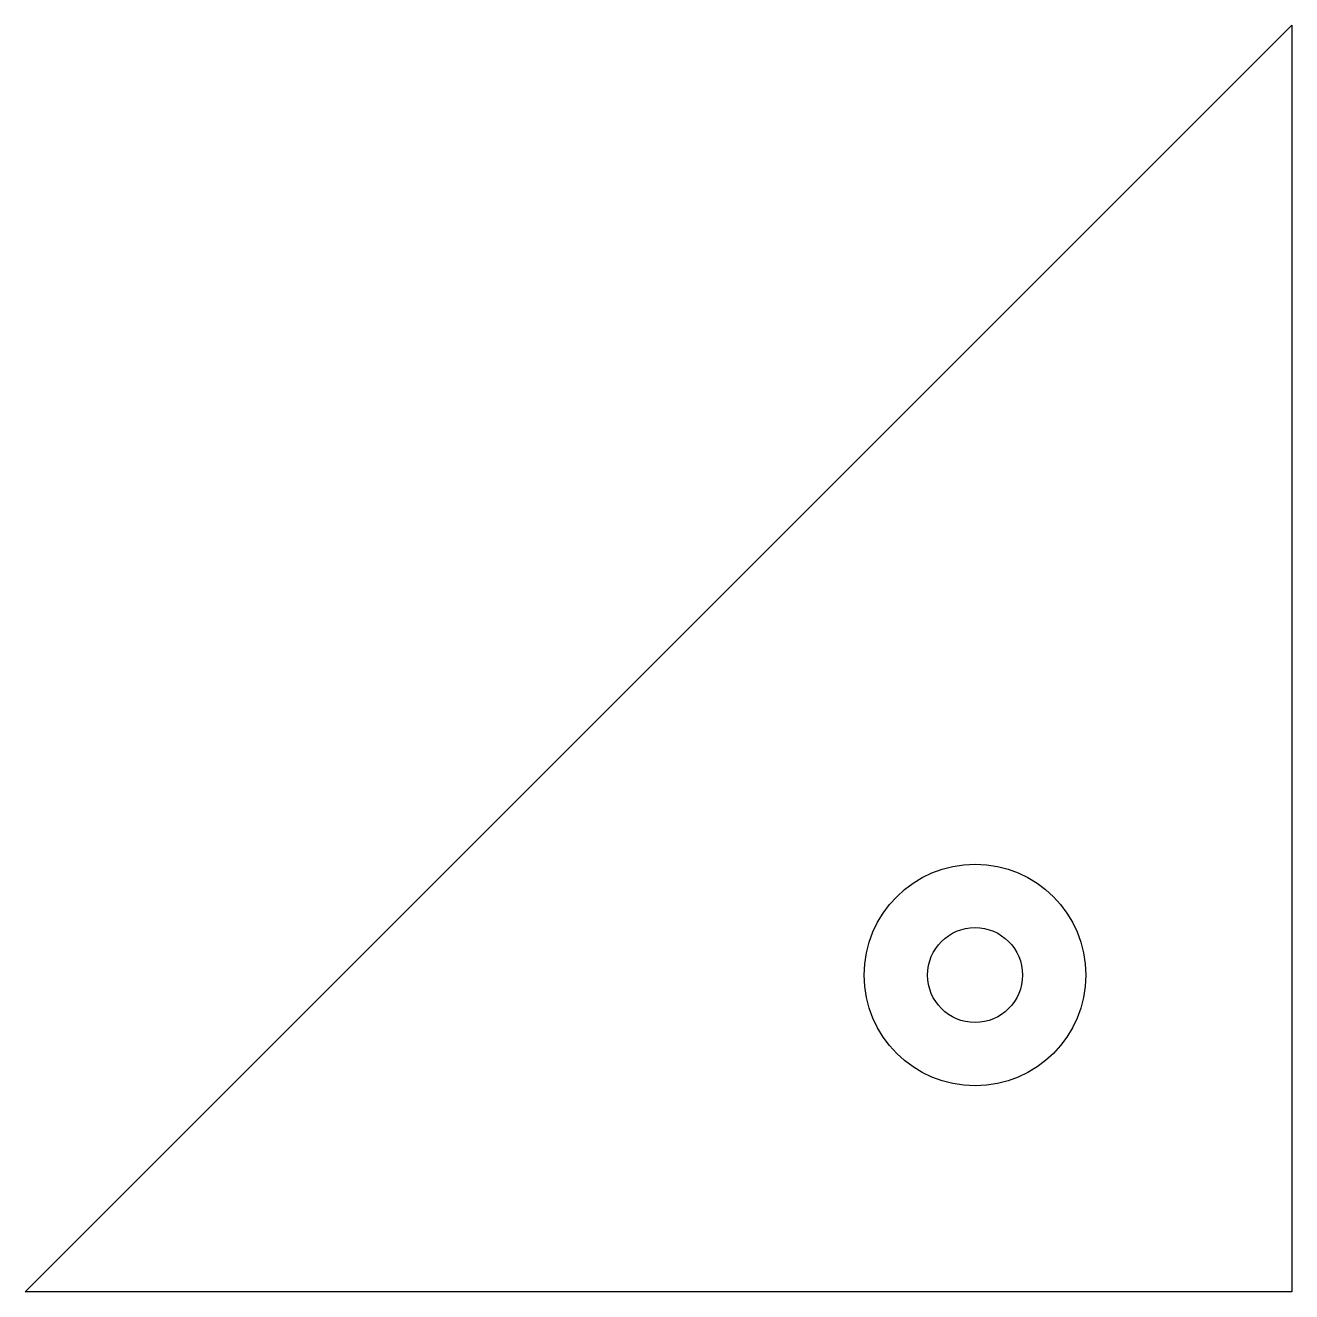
# Model space of a CAD drawing. Header units: millimetres. Extents: x -40 to 0, y 0 to 40.
import ezdxf

# ---------------------------------------------------------------- set-up
doc = ezdxf.new("R2010")
doc.units = ezdxf.units.MM
doc.layers.get('0').update_dxf_attribs({"linetype": 'CONTINUOUS'})

msp = doc.modelspace()

# ---------------------------------------------------------------- linework, layer by layer
msp.add_lwpolyline([(0, 0), (-40, 0), (0, 40)], close=True)
for radius in [3.5, 1.5]:
    msp.add_circle((-10, 10), radius)

doc.saveas('drawing.dxf')
